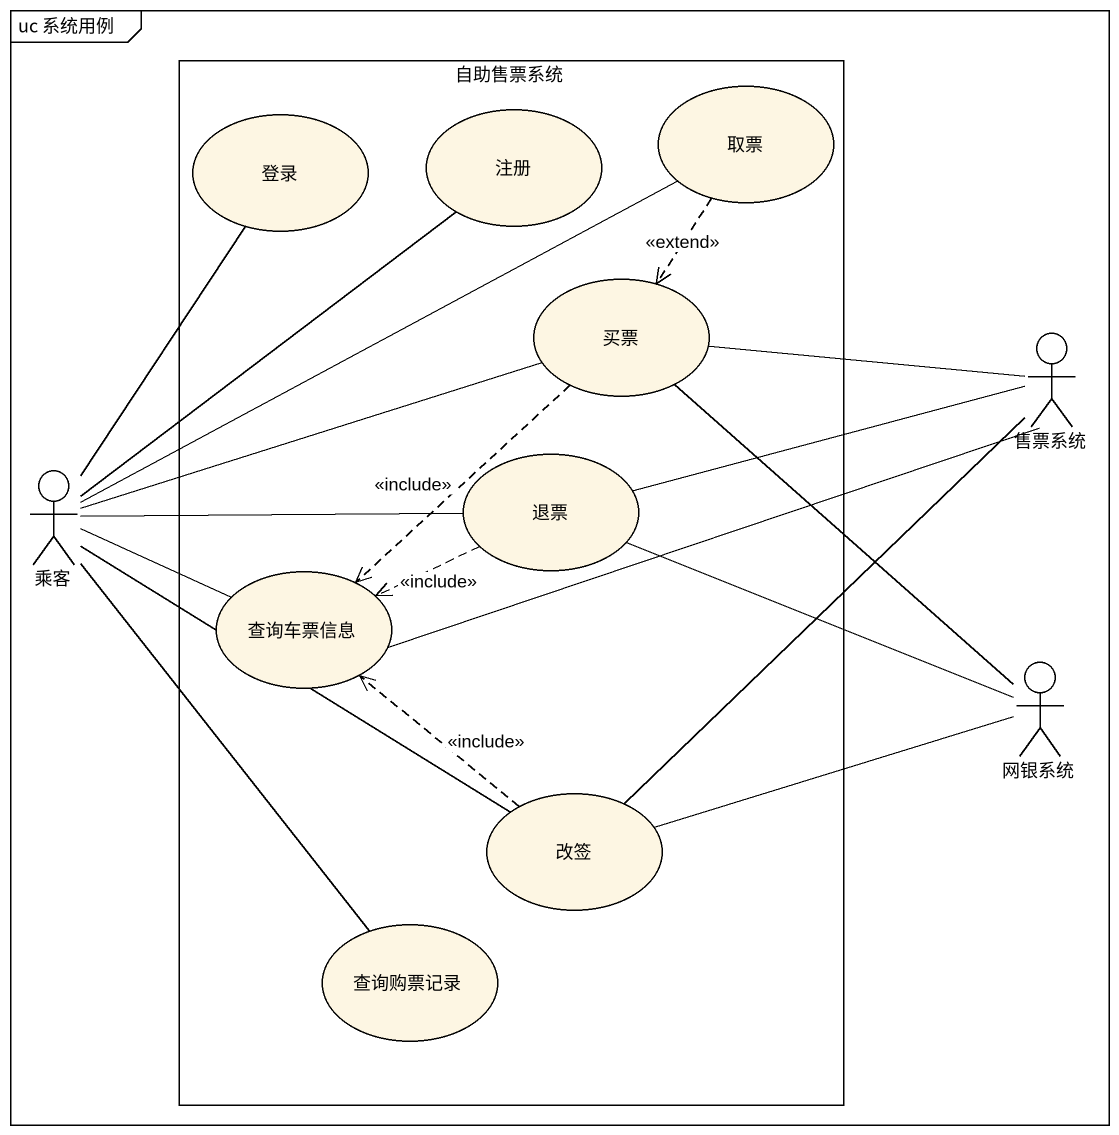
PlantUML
@startuml
mainframe uc 系统用例
rectangle 自助售票系统 {
  usecase 登录
  usecase 注册
  usecase 取票
  usecase 买票
  usecase 退票
  usecase 查询车票信息
  usecase 改签
  usecase 查询购票记录
}
actor 售票系统
actor 乘客
actor 网银系统
注册 -- 乘客
取票 ..> 买票 : <<extend>>
买票 -right- 售票系统
买票 ..> 查询车票信息 : <<include>>
买票 -- 网银系统
乘客 -up- 登录
乘客 -right- 取票
乘客 -right- 买票
乘客 -right- 改签
退票 -right- 售票系统
退票 -left- 乘客
退票 .left.> 查询车票信息 : <<include>>
退票 -right- 网银系统
查询车票信息 -right- 售票系统
查询车票信息 -left- 乘客
改签 -up- 售票系统
改签 .up.> 查询车票信息 : <<include>>
改签 -right- 网银系统
查询购票记录 -up- 乘客
@enduml
